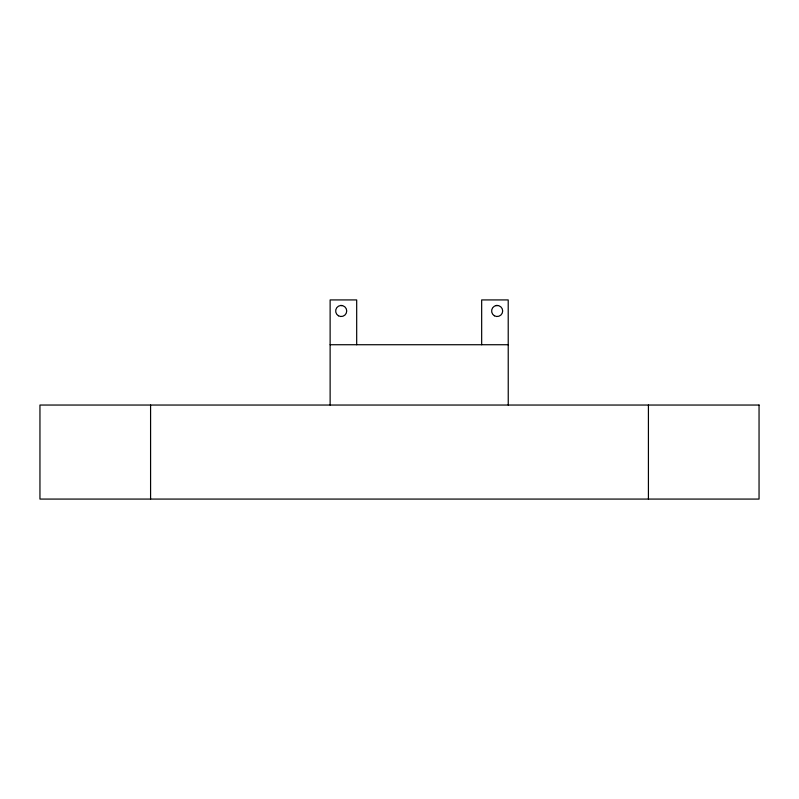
<?xml version="1.0" encoding="UTF-8"?>
<svg xmlns="http://www.w3.org/2000/svg" width="799" height="799" viewBox="0 0 799 799"><rect width="100%" height="100%" fill="white"/><g stroke="black" fill="none" stroke-linecap="round" stroke-linejoin="round"><path stroke-width="1.2" d="M496.139 305.548L497.577 305.468M330.127 344.729L508.244 344.729M340.764 305.468L342.212 305.548M648.418 405.043L648.418 499.075M508.244 405.043L508.214 299.925L481.667 299.925L481.667 344.729M356.684 344.729L356.684 299.925L330.127 299.925L330.127 405.043M150.582 405.043L150.582 499.075M759.05 405.043L39.95 405.043L39.95 499.075L759.05 499.075L759.05 405.043M338.426 315.775A5.533 5.533 0 0 0 346.726 310.991A5.533 5.533 0 0 0 338.426 306.197A5.533 5.533 0 0 0 338.426 315.775M494.381 315.775A5.533 5.533 0 0 0 502.681 310.991A5.533 5.533 0 0 0 494.381 306.197A5.533 5.533 0 0 0 494.381 315.775"/></g></svg>
